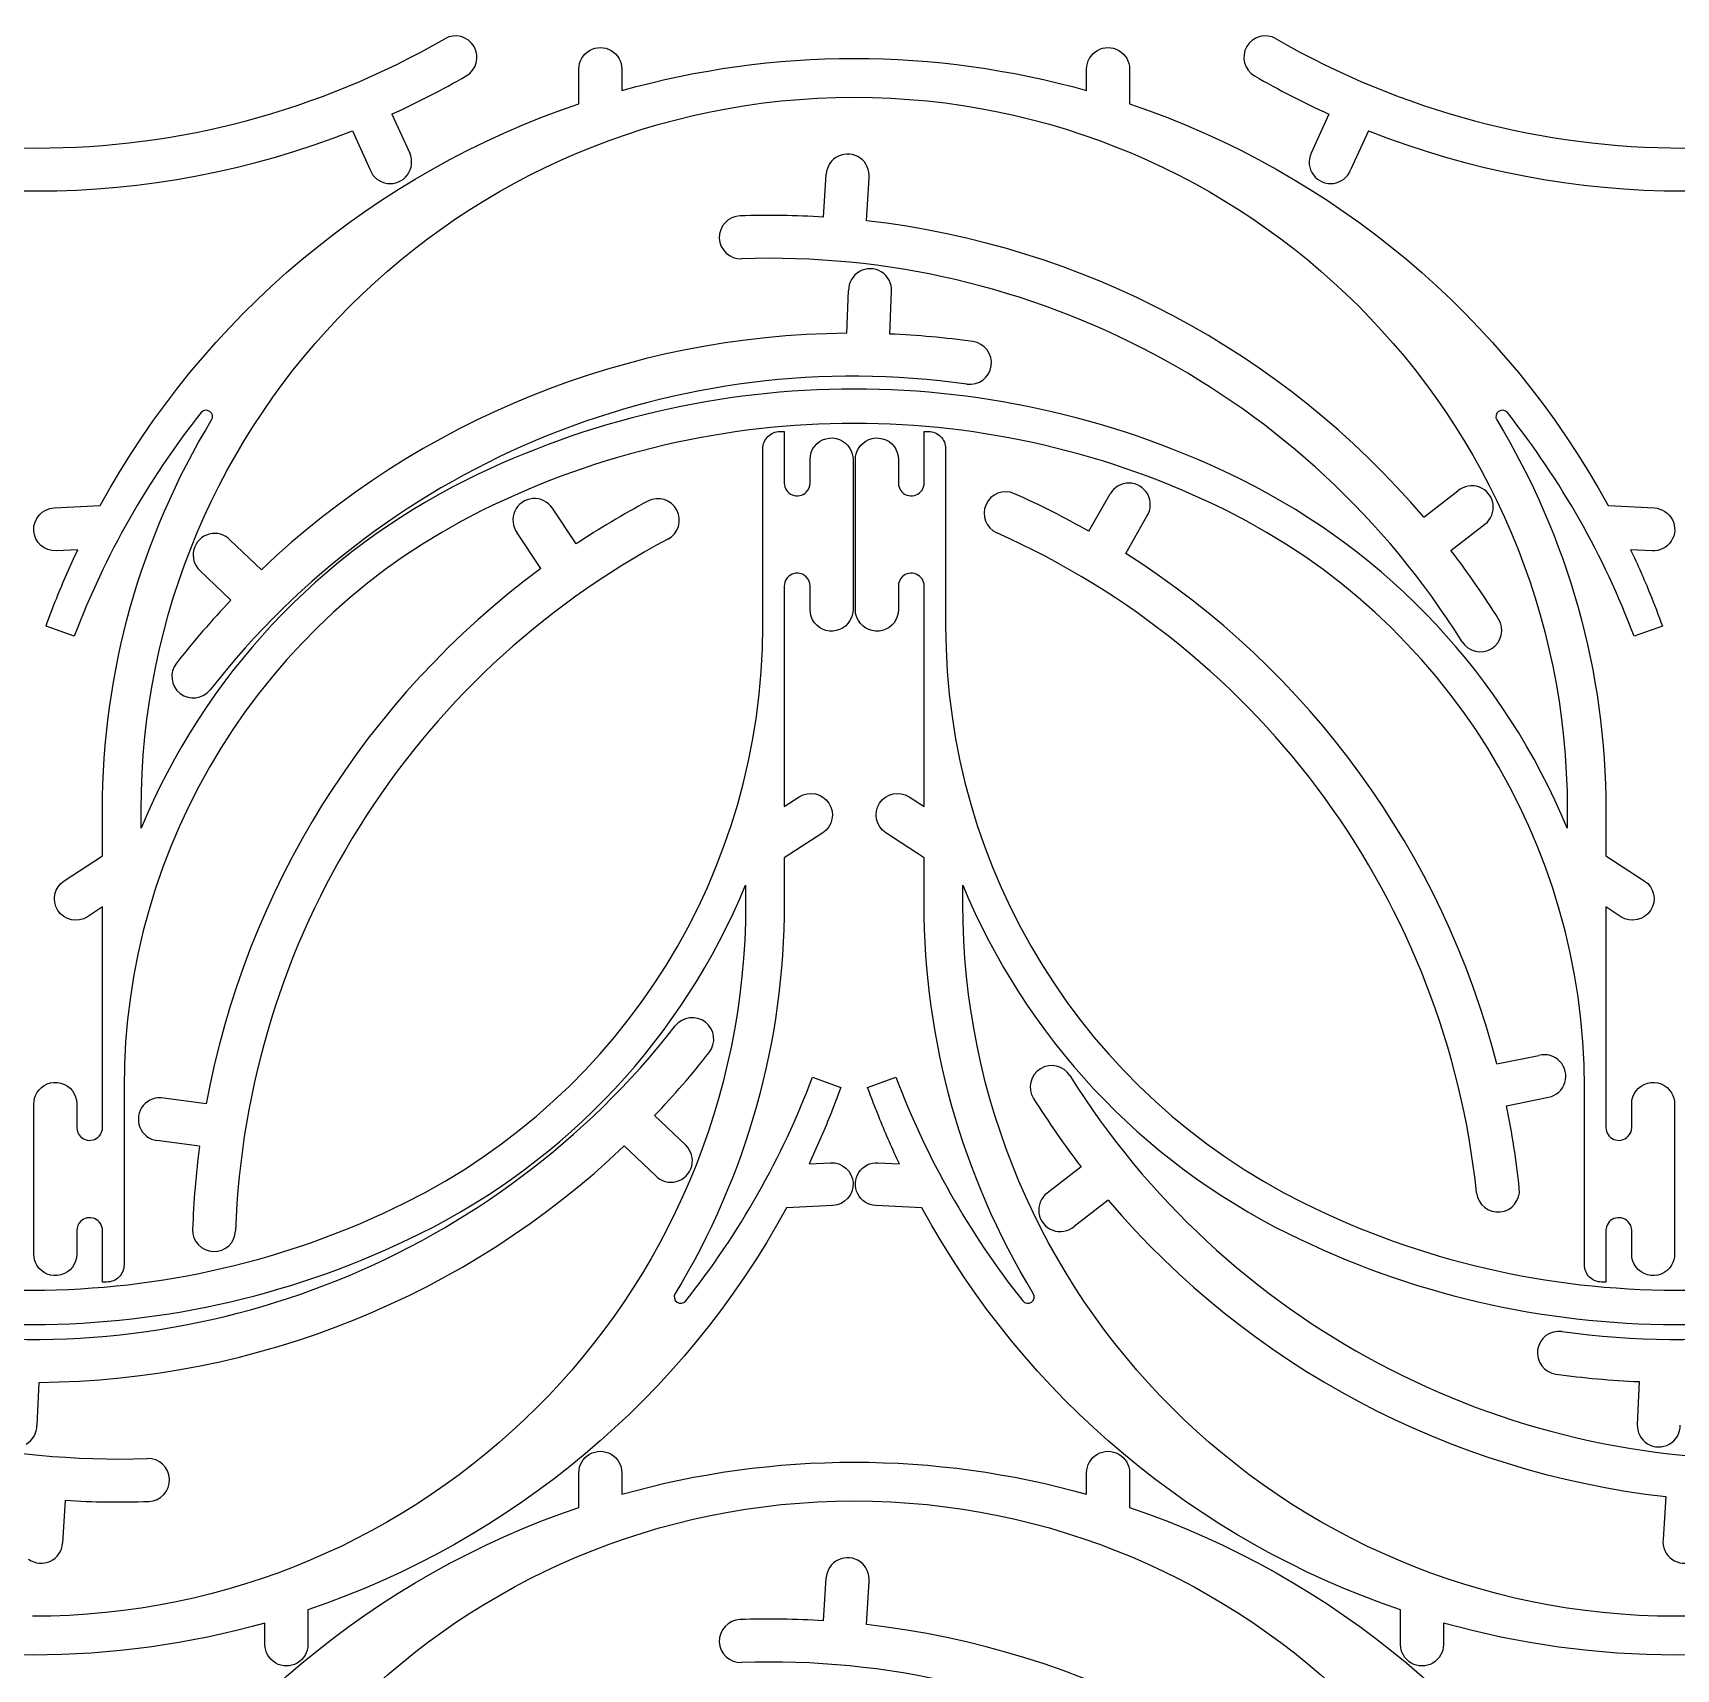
# Model space of a CAD drawing. Extents: x 3 to 3398, y -5 to 2267.
# Drawn here: x 1089 to 1632, y 1727 to 2267 of the extents above; entities that cross this region are included whole.
import ezdxf

# ---------------------------------------------------------------- set-up
doc = ezdxf.new("R2010")
doc.units = 0
doc.layers.add('Capa_1', color=7, linetype='CONTINUOUS')

msp = doc.modelspace()

# ---------------------------------------------------------------- linework, layer by layer
at = {"layer": 'Capa_1', "color": 7}
for points in [[(1269.495544, 2243.511748), (1269.495544, 2254.984296)], [(1437.03456, 2247.897682), (1437.03456, 2254.984296)], [(1451.207789, 2254.984296), (1451.207789, 2243.511748)], [(1207.817215, 2240.100893), (1213.678477, 2227.196403)], [(1516.964542, 2240.101711), (1511.103187, 2227.197262)], [(1194.766093, 2234.562466), (1200.627358, 2221.657976)], [(1530.015628, 2234.563193), (1524.154273, 2221.658744)], [(1350.230532, 2206.12214), (1351.113586, 2220.267827)], [(1364.354127, 2204.885199), (1365.237178, 2219.030888)], [(1357.899846, 2167.751546), (1358.500259, 2181.912047)], [(1372.075369, 2167.505394), (1372.675782, 2181.665895)], [(1335.855705, 2135.330079), (1337.273031, 2135.330079), (1337.273031, 2125.408791)], [(1383.439096, 2118.322176), (1383.439096, 2125.408791), (1383.439096, 2135.330079)], [(1390.52571, 2129.660759), (1390.52571, 2125.408791)], [(1330.186416, 2071.10931), (1330.186416, 2125.408791)], [(1437.799283, 2102.379669), (1444.794028, 2114.706623)], [(1548.316268, 2107.070794), (1559.549779, 2115.713045)], [(1096.323441, 2110.074602), (1111.576234, 2110.880718)], [(1268.577123, 2098.211226), (1260.739534, 2110.020226)], [(1449.951247, 2095.076537), (1456.94599, 2107.403494)], [(1557.239555, 2096.05349), (1568.473066, 2104.695741)], [(1164.72108, 2089.702258), (1154.452468, 2099.471388)], [(1256.9642, 2090.078204), (1249.12661, 2101.887204)], [(1104.148213, 2096.295078), (1097.071476, 2095.921131)], [(1623.631631, 2095.9215), (1616.55491, 2096.295474)], [(1154.695056, 2079.678047), (1144.426447, 2089.447178)], [(1337.273031, 2084.306457), (1337.273031, 2011.501106)], [(1103.000527, 2067.718674), (1093.666551, 2071.081443)], [(1378.49315, 2014.715594), (1378.493348, 2014.715991)], [(1378.493348, 2014.715991), (1383.439096, 2011.501106)], [(1595.627033, 2010.436523), (1595.627033, 2004.356123)], [(1608.382938, 2010.435758), (1608.382938, 1995.238429), (1608.384441, 1995.263941), (1621.053436, 1987.028643)], [(1349.943321, 2002.832759), (1337.274315, 1994.597461), (1337.272815, 1994.622973)], [(1383.439096, 1979.425276), (1383.439096, 1994.622605), (1383.437594, 1994.597093), (1370.768598, 2002.832391)], [(1099.649661, 1987.028274), (1112.318668, 1995.263572), (1112.320167, 1995.23806)], [(1396.195002, 1979.42451), (1396.195002, 1985.50491)], [(1112.319952, 1905.554577), (1112.319952, 1978.359928)], [(1613.328686, 1975.145043), (1608.382938, 1978.359928)], [(1613.328885, 1975.14544), (1613.328686, 1975.145043)], [(1572.416311, 1926.517837), (1586.301438, 1929.360995)], [(1346.592455, 1922.142359), (1355.926431, 1918.779591)], [(1364.785483, 1918.779222), (1374.119461, 1922.141991)], [(1119.406566, 1918.751723), (1119.406566, 1864.452243)], [(1146.555515, 1913.387374), (1132.505883, 1915.255028)], [(1575.60684, 1912.703839), (1589.491967, 1915.546996)], [(1294.488857, 1909.478494), (1304.757466, 1899.709363)], [(1144.336375, 1899.384468), (1130.286745, 1901.252124)], [(1284.462834, 1899.454283), (1294.731445, 1889.685153)], [(1345.44477, 1893.565956), (1352.521507, 1893.939902)], [(1368.190403, 1893.939534), (1375.267124, 1893.565559)], [(1435.239436, 1892.54645), (1424.005925, 1883.904198)], [(1444.162723, 1881.529146), (1432.929212, 1872.886895)], [(1608.382938, 1871.538857), (1608.382938, 1864.452243), (1608.382938, 1854.530955), (1606.965616, 1854.530955)], [(1113.737278, 1854.530955), (1112.319952, 1854.530955), (1112.319952, 1864.452243)], [(1601.296324, 1860.200274), (1601.296324, 1864.452243)], [(1091.284067, 1821.404995), (1090.683654, 1807.244494)], [(1619.337597, 1821.651147), (1618.737184, 1807.490646)], [(1269.495544, 1780.102655), (1269.495544, 1791.575204)], [(1437.03456, 1784.488589), (1437.03456, 1791.575204)], [(1451.207789, 1791.575204), (1451.207789, 1780.102655)], [(1100.019407, 1782.4778), (1099.136353, 1768.332113)], [(1628.124864, 1783.714741), (1627.241812, 1769.569052)], [(1350.230532, 1742.713047), (1351.113586, 1756.858734)], [(1364.354127, 1741.476106), (1365.237178, 1755.621795)], [(1180.097439, 1746.349285), (1180.097439, 1734.876737)], [(1540.614246, 1734.876737), (1540.614246, 1746.349285)]]:
    msp.add_lwpolyline(points, dxfattribs=at)
for points in [[(1488.225455, 2119.355941)], [(1503.59658, 1870.505093)]]:
    msp.add_lwpolyline(points, close=True, dxfattribs=at)
for points in [[(1234.916165, 2262.382609), (1232.959536, 2265.771635), (1228.626273, 2266.933216), (1225.23686, 2264.977257)], [(1499.545079, 2264.978197), (1496.15568, 2266.93418), (1491.822409, 2265.772629), (1489.865756, 2262.383617)], [(955.945533, 2264.978197), (1039.264392, 2216.873646), (1141.917665, 2216.873287), (1225.23686, 2264.977257)], [(1232.323431, 2252.702791), (1235.71207, 2254.660091), (1236.872794, 2258.993583), (1234.916165, 2262.382609)], [(1269.495544, 2254.984296), (1269.495544, 2257.5161), (1270.846245, 2259.855584), (1273.038852, 2261.121486)], [(1273.038852, 2261.121486), (1275.231458, 2262.387388), (1277.932861, 2262.387388), (1280.125467, 2261.121486)], [(1280.125467, 2261.121486), (1282.318074, 2259.855584), (1283.668775, 2257.5161), (1283.668775, 2254.984296)], [(1283.668775, 2247.897682), (1333.81954, 2261.989916), (1386.883796, 2261.989916), (1437.03456, 2247.897682)], [(1437.03456, 2254.984296), (1437.03456, 2257.5161), (1438.385261, 2259.855583), (1440.577867, 2261.121484)], [(1440.577867, 2261.121484), (1442.770474, 2262.387386), (1445.471876, 2262.387386), (1447.664482, 2261.121484)], [(1447.664482, 2261.121484), (1449.857088, 2259.855583), (1451.207789, 2257.5161), (1451.207789, 2254.984296)], [(1489.865756, 2262.383617), (1487.909104, 2258.994604), (1489.069797, 2254.661104), (1492.458422, 2252.703781)], [(1499.545079, 2264.978197), (1582.863938, 2216.873646), (1685.517212, 2216.873287), (1768.836407, 2264.977257)], [(1207.817215, 2240.100893), (1216.185423, 2243.901752), (1224.363823, 2248.107353), (1232.323431, 2252.702791)], [(1283.668775, 2254.984296), (1283.668775, 2254.984296), (1283.668775, 2247.897682), (1283.668775, 2247.897682)], [(1492.458422, 2252.703781), (1500.417996, 2248.108287), (1508.596364, 2243.902629), (1516.964542, 2240.101711)], [(1125.07586, 2010.436523), (1125.100561, 2140.358174), (1230.429794, 2245.667384), (1360.351447, 2245.667384)], [(1360.351447, 2245.667384), (1490.273099, 2245.667384), (1595.602332, 2140.358174), (1595.627033, 2010.436523)], [(1111.576234, 2110.880718), (1145.696517, 2173.350446), (1202.070428, 2220.696967), (1269.495544, 2243.511748)], [(1451.207789, 2243.511748), (1518.632755, 2220.697006), (1575.006565, 2173.35063), (1609.126863, 2110.881087)], [(986.416082, 2234.563193), (1053.347866, 2208.11422), (1127.834124, 2208.11396), (1194.766093, 2234.562466)], [(1530.015628, 2234.563193), (1596.947412, 2208.11422), (1671.433671, 2208.11396), (1738.36564, 2234.562466)], [(1212.920436, 2220.043168), (1214.453515, 2222.112945), (1214.743701, 2224.851279), (1213.678477, 2227.196403)], [(1355.141117, 2226.227894), (1352.815791, 2225.120118), (1351.274009, 2222.838541), (1351.113586, 2220.267827)], [(1362.306976, 2225.60031), (1360.20961, 2227.095424), (1357.466443, 2227.335669), (1355.141117, 2226.227894)], [(1365.237178, 2219.030888), (1365.526055, 2221.590352), (1364.404342, 2224.105197), (1362.306976, 2225.60031)], [(1511.103187, 2227.197262), (1510.037992, 2224.852153), (1510.328183, 2222.113849), (1511.861243, 2220.044089)], [(1200.627358, 2221.657976), (1201.573883, 2219.262481), (1203.744939, 2217.568609), (1206.298715, 2217.233147)], [(1206.298715, 2217.233147), (1208.852491, 2216.897685), (1211.387356, 2217.973391), (1212.920436, 2220.043168)], [(1511.861243, 2220.044089), (1513.394304, 2217.974329), (1515.929134, 2216.898618), (1518.48289, 2217.234047)], [(1518.48289, 2217.234047), (1521.036645, 2217.569475), (1523.207706, 2219.263292), (1524.154273, 2221.658744)], [(1322.676593, 2206.500199), (1318.765706, 2206.362862), (1315.706408, 2203.081532), (1315.842971, 2199.170618)], [(1350.230532, 2206.12214), (1341.057446, 2206.694784), (1331.861937, 2206.820953), (1322.676593, 2206.500199)], [(1548.316268, 2107.070794), (1501.63586, 2161.846257), (1435.868397, 2196.815437), (1364.354127, 2204.885199)], [(1315.842971, 2199.170618), (1315.979534, 2195.259704), (1319.26026, 2192.199757), (1323.171201, 2192.335547)], [(1560.94133, 2065.910927), (1509.958578, 2147.500382), (1419.321118, 2195.693174), (1323.171201, 2192.335547)], [(1362.101131, 2188.139106), (1359.858989, 2186.87144), (1358.48054, 2184.487662), (1358.500259, 2181.912047)], [(1369.293276, 2188.014217), (1367.096497, 2189.358963), (1364.343274, 2189.406771), (1362.101131, 2188.139106)], [(1372.675782, 2181.665895), (1372.784911, 2184.239272), (1371.490055, 2186.669471), (1369.293276, 2188.014217)], [(1397.545367, 2150.965852), (1302.273137, 2164.355489), (1207.09468, 2125.900896), (1147.862796, 2050.087546)], [(1357.899846, 2167.751546), (1285.933819, 2167.201268), (1216.871363, 2139.298225), (1164.72108, 2089.702258)], [(1399.517875, 2165.001208), (1390.416379, 2166.280336), (1381.258059, 2167.116051), (1372.075369, 2167.505394)], [(1405.547911, 2156.997472), (1406.092528, 2160.872686), (1403.392981, 2164.455825), (1399.517875, 2165.001208)], [(1488.225455, 2119.355941), (1407.661421, 2159.326892), (1313.041469, 2159.326892), (1232.477435, 2119.355941)], [(1397.545367, 2150.965852), (1401.420689, 2150.422002), (1405.003294, 2153.122257), (1405.547911, 2156.997472)], [(1483.186079, 2109.198781), (1405.796983, 2147.594522), (1314.905898, 2147.594522), (1237.516803, 2109.198781)], [(1147.716848, 2141.977492), (1146.795303, 2142.618797), (1145.533946, 2142.43298), (1144.836484, 2141.553172)], [(1148.319762, 2139.129153), (1148.902418, 2140.088855), (1148.638392, 2141.336188), (1147.716848, 2141.977492)], [(1572.986272, 2141.977885), (1572.064722, 2141.336588), (1571.800686, 2140.089257), (1572.383335, 2139.12955)], [(1575.866633, 2141.553541), (1575.169178, 2142.433355), (1573.907822, 2142.619182), (1572.986272, 2141.977885)], [(1144.836484, 2141.553172), (1127.155386, 2119.254225), (1113.042111, 2094.346308), (1103.000527, 2067.718674)], [(1112.320167, 2010.435389), (1112.320175, 2055.818952), (1124.772013, 2100.332616), (1148.319762, 2139.129153)], [(1572.383335, 2139.12955), (1595.931092, 2100.333006), (1608.382933, 2055.819331), (1608.382938, 2010.435758)], [(1617.702573, 2067.719043), (1607.660994, 2094.346676), (1593.547725, 2119.254592), (1575.866633, 2141.553541)], [(1330.186416, 2129.660759), (1330.186409, 2131.164353), (1330.783704, 2132.606366), (1331.846902, 2133.669571)], [(1331.846902, 2133.669571), (1332.910101, 2134.732775), (1334.352111, 2135.330078), (1335.855705, 2135.330079)], [(1345.776968, 2126.117452), (1345.776988, 2129.308049), (1347.90918, 2132.105221), (1350.985719, 2132.950688)], [(1350.985719, 2132.950688), (1354.062259, 2133.796156), (1357.324449, 2132.481421), (1358.954954, 2129.73891)], [(1361.757175, 2129.73891), (1363.38768, 2132.481419), (1366.64987, 2133.796152), (1369.726407, 2132.950685)], [(1369.726407, 2132.950685), (1372.802945, 2132.105218), (1374.935137, 2129.308048), (1374.935159, 2126.117452)], [(1383.439096, 2135.330079), (1383.439096, 2135.330079), (1384.856419, 2135.330079), (1384.856419, 2135.330079)], [(1384.856419, 2135.330079), (1386.360013, 2135.330079), (1387.802024, 2134.732776), (1388.865223, 2133.669572)], [(1388.865223, 2133.669572), (1389.928423, 2132.606367), (1390.525718, 2131.164354), (1390.52571, 2129.660759)], [(1330.186416, 2125.408791), (1330.186416, 2125.408791), (1330.186416, 2129.660759), (1330.186416, 2129.660759)], [(1345.776968, 2118.322176), (1345.776968, 2118.322176), (1345.776968, 2126.117452), (1345.776968, 2126.117452)], [(1358.954954, 2129.73891), (1359.606365, 2128.643236), (1359.950188, 2127.392144), (1359.950196, 2126.117452)], [(1359.950196, 2126.117452), (1359.950196, 2126.117452), (1359.950196, 2076.511181), (1359.950196, 2076.511181)], [(1360.761931, 2126.117452), (1360.761939, 2127.392144), (1361.105763, 2128.643236), (1361.757175, 2129.73891)], [(1360.761931, 2076.511181), (1360.761931, 2076.511181), (1360.761931, 2126.117452), (1360.761931, 2126.117452)], [(1374.935159, 2126.117452), (1374.935159, 2126.117452), (1374.935159, 2118.322176), (1374.935159, 2118.322176)], [(1337.273031, 2125.408791), (1337.273031, 2125.408791), (1337.273031, 2118.322176), (1337.273031, 2118.322176)], [(1390.52571, 2125.408791), (1390.52571, 2125.408791), (1390.52571, 2071.10931), (1390.52571, 2071.10931)], [(1232.477435, 2119.355941), (1183.944426, 2095.27682), (1145.786485, 2054.419353), (1125.07586, 2004.356123)], [(1337.273031, 2118.322176), (1337.273032, 2116.602417), (1338.30899, 2115.051997), (1339.897841, 2114.393873)], [(1339.897841, 2114.393873), (1341.486691, 2113.73575), (1343.315537, 2114.099529), (1344.531592, 2115.315581)], [(1344.531592, 2115.315581), (1345.328991, 2116.112979), (1345.776967, 2117.194484), (1345.776968, 2118.322176)], [(1374.935159, 2118.322176), (1374.935159, 2117.194484), (1375.383133, 2116.11298), (1376.180532, 2115.315581)], [(1376.180532, 2115.315581), (1377.396587, 2114.099527), (1379.225434, 2113.735746), (1380.814286, 2114.39387)], [(1380.814286, 2114.39387), (1382.403137, 2115.051994), (1383.439096, 2116.602416), (1383.439096, 2118.322176)], [(1413.199697, 2114.798318), (1409.624411, 2116.389301), (1405.436292, 2114.781168), (1403.844602, 2111.206197)], [(1437.799283, 2102.379669), (1429.805599, 2106.915574), (1421.596039, 2111.06002), (1413.199697, 2114.798318)], [(1451.02667, 2118.297942), (1448.451064, 2118.321636), (1446.065142, 2116.946841), (1444.794028, 2114.706623)], [(1457.192187, 2114.592568), (1455.962502, 2116.855792), (1453.602276, 2118.274248), (1451.02667, 2118.297942)], [(1595.627033, 2004.356123), (1574.916407, 2054.419354), (1536.758465, 2095.276821), (1488.225455, 2119.355941)], [(1566.634579, 2116.957293), (1564.222269, 2117.860034), (1561.510139, 2117.383724), (1559.549779, 2115.713045)], [(1571.16193, 2111.367514), (1570.780002, 2113.91473), (1569.046888, 2116.054552), (1566.634579, 2116.957293)], [(1089.625909, 2102.624123), (1089.419452, 2106.530471), (1092.417245, 2109.865281), (1096.323441, 2110.074602)], [(1254.271579, 2113.167939), (1251.703925, 2112.964627), (1249.44842, 2111.385001), (1248.379604, 2109.04154)], [(1260.739534, 2110.020226), (1259.315228, 2112.166276), (1256.839232, 2113.371252), (1254.271579, 2113.167939)], [(1292.2505, 2112.315597), (1284.135384, 2108.000708), (1276.234925, 2103.293691), (1268.577123, 2098.211226)], [(1301.83338, 2109.384805), (1299.996191, 2112.840037), (1295.706096, 2114.152104), (1292.2505, 2112.315597)], [(1298.904483, 2099.801345), (1302.359352, 2101.639218), (1303.67057, 2105.929573), (1301.83338, 2109.384805)], [(1403.844602, 2111.206197), (1402.252912, 2107.631226), (1403.860217, 2103.442788), (1407.434873, 2101.850392)], [(1456.94599, 2107.403494), (1458.327626, 2109.57729), (1458.421873, 2112.329344), (1457.192187, 2114.592568)], [(1568.473066, 2104.695741), (1570.514534, 2106.266279), (1571.543857, 2108.820298), (1571.16193, 2111.367514)], [(1609.126863, 2110.881087), (1609.126863, 2110.881087), (1624.379666, 2110.074999), (1624.379666, 2110.074999)], [(1624.379666, 2110.074999), (1626.907945, 2109.941375), (1629.172884, 2108.469081), (1630.321302, 2106.212715)], [(1237.516803, 2109.198781), (1165.168494, 2073.303969), (1119.406557, 1999.515053), (1119.406566, 1918.751723)], [(1248.379604, 2109.04154), (1247.310788, 2106.698078), (1247.596749, 2103.959329), (1249.12661, 2101.887204)], [(1601.296324, 1918.751723), (1601.296332, 1999.515055), (1555.534391, 2073.303971), (1483.186079, 2109.198781)], [(1630.321302, 2106.212715), (1631.46972, 2103.95635), (1631.327146, 2101.258708), (1629.947285, 2099.135966)], [(1097.071476, 2095.921131), (1093.164977, 2095.717538), (1089.832366, 2098.717775), (1089.625909, 2102.624123)], [(1147.536501, 2101.449466), (1145.043016, 2100.803831), (1143.095704, 2098.85687), (1142.449618, 2096.363503)], [(1154.452468, 2099.471388), (1152.677491, 2101.337872), (1150.029985, 2102.095102), (1147.536501, 2101.449466)], [(1298.904483, 2099.801345), (1213.957399, 2054.634177), (1159.559452, 1967.579264), (1156.201821, 1871.429348)], [(1565.720344, 1883.989131), (1555.663813, 1979.670615), (1495.325733, 2062.718858), (1407.434873, 2101.850392)], [(1629.947285, 2099.135966), (1628.567424, 2097.013224), (1626.15991, 2095.787876), (1623.631631, 2095.9215)], [(1097.192713, 2080.356602), (1099.347663, 2085.739312), (1101.667254, 2091.054637), (1104.148213, 2096.295078)], [(1142.449618, 2096.363503), (1141.803533, 2093.870135), (1142.560284, 2091.222493), (1144.426447, 2089.447178)], [(1572.416311, 1926.517837), (1554.472221, 1996.213042), (1510.690297, 2056.473691), (1449.951247, 2095.076537)], [(1572.96094, 2073.421651), (1568.09048, 2081.216008), (1562.84382, 2088.768877), (1557.239555, 2096.05349)], [(1616.55491, 2096.295474), (1618.833519, 2091.482412), (1620.976048, 2086.606095), (1622.979946, 2081.672331)], [(1256.9642, 2090.078204), (1199.065906, 2047.33245), (1159.594203, 1984.164521), (1146.555515, 1913.387374)], [(1339.89788, 2088.234691), (1338.309037, 2087.576589), (1337.273066, 2086.026201), (1337.273031, 2084.306457)], [(1344.531592, 2087.312967), (1343.315548, 2088.529008), (1341.486723, 2088.892793), (1339.89788, 2088.234691)], [(1380.814246, 2088.234694), (1379.225402, 2088.892796), (1377.396576, 2088.52901), (1376.180532, 2087.312967)], [(1383.439096, 2084.306457), (1383.439062, 2086.026202), (1382.40309, 2087.576592), (1380.814246, 2088.234694)], [(1345.776968, 2084.306457), (1345.776944, 2085.43412), (1345.328971, 2086.51559), (1344.531592, 2087.312967)], [(1345.776968, 2076.511181), (1345.776968, 2076.511181), (1345.776968, 2084.306457), (1345.776968, 2084.306457)], [(1376.180532, 2087.312967), (1375.383154, 2086.515589), (1374.935182, 2085.434119), (1374.935159, 2084.306457)], [(1374.935159, 2084.306457), (1374.935159, 2084.306457), (1374.935159, 2076.511181), (1374.935159, 2076.511181)], [(1383.439096, 2011.501106), (1383.439096, 2011.501106), (1383.439096, 2084.306457), (1383.439096, 2084.306457)], [(1093.666551, 2071.081443), (1094.787731, 2074.1935), (1095.963298, 2077.285693), (1097.192713, 2080.356602)], [(1154.695056, 2079.678047), (1148.360039, 2073.019144), (1142.352629, 2066.056075), (1136.694115, 2058.813517)], [(1622.979946, 2081.672331), (1624.402637, 2078.169563), (1625.755109, 2074.638684), (1627.036551, 2071.081811)], [(1350.985692, 2069.677896), (1347.909146, 2070.523378), (1345.776962, 2073.320574), (1345.776968, 2076.511181)], [(1358.954954, 2072.889666), (1357.324444, 2070.147147), (1354.062238, 2068.832413), (1350.985692, 2069.677896)], [(1359.950196, 2076.511181), (1359.950198, 2075.23647), (1359.606375, 2073.985357), (1358.954954, 2072.889666)], [(1361.757175, 2072.889666), (1361.105753, 2073.985357), (1360.761929, 2075.23647), (1360.761931, 2076.511181)], [(1369.726435, 2069.677899), (1366.64989, 2068.832417), (1363.387686, 2070.147149), (1361.757175, 2072.889666)], [(1374.935159, 2076.511181), (1374.935163, 2073.320575), (1372.802979, 2070.523381), (1369.726435, 2069.677899)], [(1570.705754, 2063.657673), (1574.024414, 2065.731412), (1575.034023, 2070.102582), (1572.96094, 2073.421651)], [(1212.076179, 1880.662252), (1284.424488, 1916.557065), (1330.186426, 1990.345981), (1330.186416, 2071.10931)], [(1390.52571, 2071.10931), (1390.525703, 1990.345979), (1436.287644, 1916.557062), (1508.635956, 1880.662252)], [(1560.94133, 2065.910927), (1563.015725, 2062.592678), (1567.387095, 2061.583933), (1570.705754, 2063.657673)], [(1627.036551, 2071.081811), (1627.036551, 2071.081811), (1617.702573, 2067.719043), (1617.702573, 2067.719043)], [(1136.694115, 2058.813517), (1134.285452, 2055.729326), (1134.832618, 2051.276569), (1137.916333, 2048.867295)], [(1137.916333, 2048.867295), (1141.000048, 2046.458022), (1145.452913, 2047.004307), (1147.862796, 2050.087546)], [(1337.273031, 2011.501106), (1337.273031, 2011.501106), (1342.218764, 2014.715991), (1342.218764, 2014.715991)], [(1342.218764, 2014.715991), (1345.499951, 2016.842046), (1349.88308, 2015.909054), (1352.013947, 2012.630991)], [(1352.013947, 2012.630991), (1354.144814, 2009.352927), (1353.218255, 2004.968434), (1349.943321, 2002.832759)], [(1370.768598, 2002.832391), (1367.497988, 2004.969776), (1366.574332, 2009.351053), (1368.703739, 2012.626864)], [(1368.703739, 2012.626864), (1370.833145, 2015.902675), (1375.212158, 2016.837008), (1378.49315, 2014.715594)], [(1112.320167, 1995.23806), (1112.320167, 1995.23806), (1112.320167, 2010.435389), (1112.320167, 2010.435389)], [(1125.07586, 2004.356123), (1125.07586, 2004.356123), (1125.07586, 2010.436523), (1125.07586, 2010.436523)], [(1337.272815, 1994.622973), (1337.272815, 1994.622973), (1337.272815, 1979.425644), (1337.272815, 1979.425644)], [(1097.579035, 1977.230043), (1095.448168, 1980.508106), (1096.374728, 1984.8926), (1099.649661, 1987.028274)], [(1217.115547, 1870.505093), (1265.648556, 1894.584213), (1303.806498, 1935.44168), (1324.517122, 1985.50491)], [(1324.517122, 1985.50491), (1324.517122, 1985.50491), (1324.517122, 1979.42451), (1324.517122, 1979.42451)], [(1396.195002, 1985.50491), (1416.905627, 1935.44168), (1455.06357, 1894.584213), (1503.59658, 1870.505093)], [(1621.053436, 1987.028643), (1624.324046, 1984.891257), (1625.247702, 1980.50998), (1623.118296, 1977.234169)], [(1324.517122, 1979.42451), (1324.492422, 1849.50286), (1219.163189, 1744.19365), (1089.241536, 1744.19365)], [(1337.272815, 1979.425644), (1337.272807, 1934.042081), (1324.82097, 1889.528417), (1301.27322, 1850.73188)], [(1419.438699, 1850.731484), (1395.890942, 1889.528028), (1383.439101, 1934.041702), (1383.439096, 1979.425276)], [(1631.470588, 1744.19365), (1501.548935, 1744.19365), (1396.219702, 1849.50286), (1396.195002, 1979.42451)], [(1866.746174, 1979.42451), (1866.721474, 1849.50286), (1761.392241, 1744.19365), (1631.470588, 1744.19365)], [(1107.374218, 1975.145043), (1104.093032, 1973.018988), (1099.709902, 1973.951979), (1097.579035, 1977.230043)], [(1112.319952, 1978.359928), (1112.319952, 1978.359928), (1107.374218, 1975.145043), (1107.374218, 1975.145043)], [(1608.382938, 1978.359928), (1608.382938, 1978.359928), (1608.382938, 1905.554577), (1608.382938, 1905.554577)], [(1623.118296, 1977.234169), (1620.988889, 1973.958359), (1616.609877, 1973.024025), (1613.328885, 1975.14544)], [(1311.26758, 1940.289246), (1308.183866, 1942.698519), (1303.731001, 1942.152234), (1301.321117, 1939.068995)], [(1051.638547, 1838.190689), (1146.910776, 1824.801052), (1242.089234, 1863.255645), (1301.321117, 1939.068995)], [(1312.489798, 1930.343024), (1314.898462, 1933.427215), (1314.351295, 1937.879972), (1311.26758, 1940.289246)], [(1593.867599, 1838.190689), (1689.139828, 1824.801052), (1784.318286, 1863.255645), (1843.550169, 1939.068995)], [(1294.488857, 1909.478494), (1300.823874, 1916.137397), (1306.831284, 1923.100466), (1312.489798, 1930.343024)], [(1421.773236, 1924.942267), (1418.454577, 1922.868528), (1417.444968, 1918.497358), (1419.518051, 1915.178289)], [(1431.537661, 1922.689013), (1429.463265, 1926.007262), (1425.091896, 1927.016006), (1421.773236, 1924.942267)], [(1593.214656, 1927.373545), (1591.442222, 1929.242411), (1588.795775, 1930.003226), (1586.301438, 1929.360995)], [(1594.833414, 1920.364825), (1595.606766, 1922.821674), (1594.98709, 1925.50468), (1593.214656, 1927.373545)], [(889.308609, 1922.689013), (940.291361, 1841.099558), (1030.928821, 1792.906765), (1127.078738, 1796.264393)], [(1090.638029, 1916.971367), (1092.268539, 1919.713887), (1095.530744, 1921.02862), (1098.60729, 1920.183138)], [(1098.60729, 1920.183138), (1101.683836, 1919.337655), (1103.81602, 1916.54046), (1103.816015, 1913.349852)], [(1304.756498, 1848.307861), (1322.437597, 1870.606809), (1336.550871, 1895.514725), (1346.592455, 1922.142359)], [(1374.119461, 1922.141991), (1384.161041, 1895.514358), (1398.274309, 1870.606442), (1415.955402, 1848.307493)], [(1431.537661, 1922.689013), (1482.520413, 1841.099558), (1573.157873, 1792.906765), (1669.30779, 1796.264393)], [(1589.491967, 1915.546996), (1592.015305, 1916.063665), (1594.060062, 1917.907976), (1594.833414, 1920.364825)], [(1616.886875, 1913.349852), (1616.886872, 1916.540458), (1619.019055, 1919.337652), (1622.0956, 1920.183134)], [(1622.0956, 1920.183134), (1625.172144, 1921.028617), (1628.434349, 1919.713885), (1630.06486, 1916.971367)], [(1089.642786, 1913.349852), (1089.642784, 1914.624564), (1089.986607, 1915.875676), (1090.638029, 1916.971367)], [(1132.505883, 1915.255028), (1129.972804, 1915.721739), (1127.385839, 1914.778186), (1125.748063, 1912.790223)], [(1355.926431, 1918.779591), (1354.805252, 1915.667534), (1353.629684, 1912.57534), (1352.400269, 1909.504432)], [(1368.842088, 1908.188702), (1367.419397, 1911.69147), (1366.066925, 1915.22235), (1364.785483, 1918.779222)], [(1419.518051, 1915.178289), (1424.388511, 1907.383932), (1429.63517, 1899.831063), (1435.239436, 1892.54645)], [(1601.296324, 1864.452243), (1601.296324, 1864.452243), (1601.296324, 1918.751723), (1601.296324, 1918.751723)], [(1630.06486, 1916.971367), (1630.716282, 1915.875676), (1631.060105, 1914.624564), (1631.060104, 1913.349852)], [(1089.642786, 1863.743581), (1089.642786, 1863.743581), (1089.642786, 1913.349852), (1089.642786, 1913.349852)], [(1103.816015, 1913.349852), (1103.816015, 1913.349852), (1103.816015, 1905.554577), (1103.816015, 1905.554577)], [(1125.748063, 1912.790223), (1124.110287, 1910.80226), (1123.679273, 1908.082533), (1124.622143, 1905.685597)], [(1352.400269, 1909.504432), (1350.24532, 1904.121722), (1347.925729, 1898.806396), (1345.44477, 1893.565956)], [(1579.815982, 1885.470675), (1578.855263, 1894.611266), (1577.450556, 1903.699724), (1575.60684, 1912.703839)], [(1616.886875, 1905.554577), (1616.886875, 1905.554577), (1616.886875, 1913.349852), (1616.886875, 1913.349852)], [(1631.060104, 1913.349852), (1631.060104, 1913.349852), (1631.060104, 1863.743581), (1631.060104, 1863.743581)], [(1103.816015, 1905.554577), (1103.816038, 1904.426914), (1104.264012, 1903.345444), (1105.061391, 1902.548066)], [(1109.695103, 1901.626342), (1111.283945, 1902.284444), (1112.319916, 1903.834833), (1112.319952, 1905.554577)], [(1124.622143, 1905.685597), (1125.565013, 1903.288661), (1127.733483, 1901.59148), (1130.286745, 1901.252124)], [(1375.267124, 1893.565559), (1372.988515, 1898.378622), (1370.845986, 1903.254938), (1368.842088, 1908.188702)], [(1608.382938, 1905.554577), (1608.382973, 1903.834832), (1609.418944, 1902.284441), (1611.007788, 1901.626339)], [(1615.641502, 1902.548066), (1616.43888, 1903.345444), (1616.886853, 1904.426914), (1616.886875, 1905.554577)], [(1091.284067, 1821.404995), (1163.250095, 1821.955273), (1232.312551, 1849.858316), (1284.462834, 1899.454283)], [(1105.061391, 1902.548066), (1106.277435, 1901.332025), (1108.10626, 1900.968241), (1109.695103, 1901.626342)], [(1144.336375, 1899.384468), (1143.125244, 1890.273672), (1142.357936, 1881.109364), (1142.037171, 1871.924021)], [(1306.734295, 1892.793038), (1307.380381, 1895.286406), (1306.62363, 1897.934048), (1304.757466, 1899.709363)], [(1611.007788, 1901.626339), (1612.596632, 1900.968237), (1614.425459, 1901.332023), (1615.641502, 1902.548066)], [(1301.647413, 1887.707075), (1304.140897, 1888.35271), (1306.08821, 1890.299671), (1306.734295, 1892.793038)], [(1352.521507, 1893.939902), (1356.428005, 1894.143496), (1359.760617, 1891.143259), (1359.967074, 1887.23691)], [(1361.87475, 1890.725068), (1363.254611, 1892.84781), (1365.662124, 1894.073157), (1368.190403, 1893.939534)], [(1294.731445, 1889.685153), (1296.506423, 1887.818669), (1299.153929, 1887.061439), (1301.647413, 1887.707075)], [(1359.967074, 1887.23691), (1360.173531, 1883.330562), (1357.175738, 1879.995752), (1353.269542, 1879.786432)], [(1361.500732, 1883.648318), (1360.352314, 1885.904684), (1360.494889, 1888.602325), (1361.87475, 1890.725068)], [(1367.442369, 1879.786035), (1364.914089, 1879.919658), (1362.64915, 1881.391952), (1361.500732, 1883.648318)], [(1424.005925, 1883.904198), (1421.964456, 1882.333661), (1420.935133, 1879.779642), (1421.317061, 1877.232426)], [(1565.720344, 1883.989131), (1566.130173, 1880.097353), (1569.61693, 1877.274418), (1573.508789, 1877.683478)], [(1573.508789, 1877.683478), (1577.400647, 1878.092538), (1580.224273, 1881.578736), (1579.815982, 1885.470675)], [(966.406904, 1880.662252), (1043.795999, 1842.266512), (1134.687084, 1842.266512), (1212.076179, 1880.662252)], [(1109.695142, 1875.46716), (1108.106292, 1876.125284), (1106.277446, 1875.761505), (1105.061391, 1874.545452)], [(1338.016748, 1878.980315), (1303.896466, 1816.510588), (1247.522555, 1769.164067), (1180.097439, 1746.349285)], [(1353.269542, 1879.786432), (1353.269542, 1879.786432), (1338.016748, 1878.980315), (1338.016748, 1878.980315)], [(1382.695172, 1878.979946), (1382.695172, 1878.979946), (1367.442369, 1879.786035), (1367.442369, 1879.786035)], [(1540.614246, 1746.349285), (1473.18928, 1769.164028), (1416.815469, 1816.510403), (1382.695172, 1878.979946)], [(1421.317061, 1877.232426), (1421.698988, 1874.685209), (1423.432102, 1872.545388), (1425.844412, 1871.642647)], [(1444.162723, 1881.529146), (1490.843131, 1826.753683), (1556.610593, 1791.784503), (1628.124864, 1783.714741)], [(1508.635956, 1880.662252), (1586.025051, 1842.266512), (1676.916136, 1842.266512), (1754.305231, 1880.662252)], [(1615.641502, 1874.545452), (1614.425448, 1875.761507), (1612.596601, 1876.125287), (1611.007749, 1875.467163)], [(1105.061391, 1874.545452), (1104.263991, 1873.748054), (1103.816016, 1872.66655), (1103.816015, 1871.538857)], [(1103.816015, 1871.538857), (1103.816015, 1871.538857), (1103.816015, 1863.743581), (1103.816015, 1863.743581)], [(1112.319952, 1871.538857), (1112.319951, 1873.258616), (1111.283992, 1874.809037), (1109.695142, 1875.46716)], [(1112.319952, 1864.452243), (1112.319952, 1864.452243), (1112.319952, 1871.538857), (1112.319952, 1871.538857)], [(1142.037171, 1871.924021), (1141.901364, 1868.013081), (1144.961295, 1864.732341), (1148.872209, 1864.59576)], [(1148.872209, 1864.59576), (1152.783122, 1864.459179), (1156.064466, 1867.518462), (1156.201821, 1871.429348)], [(1425.844412, 1871.642647), (1428.256722, 1870.739905), (1430.968852, 1871.216216), (1432.929212, 1872.886895)], [(1611.007749, 1875.467163), (1609.418897, 1874.809039), (1608.382938, 1873.258618), (1608.382938, 1871.538857)], [(1616.886875, 1871.538857), (1616.886875, 1872.666549), (1616.438901, 1873.748054), (1615.641502, 1874.545452)], [(1616.886875, 1863.743581), (1616.886875, 1863.743581), (1616.886875, 1871.538857), (1616.886875, 1871.538857)], [(961.367528, 1870.505093), (1041.931561, 1830.534141), (1136.551513, 1830.534141), (1217.115547, 1870.505093)], [(1503.59658, 1870.505093), (1584.160613, 1830.534141), (1678.780565, 1830.534141), (1759.344599, 1870.505093)], [(1090.638029, 1860.122123), (1089.986617, 1861.217798), (1089.642794, 1862.468889), (1089.642786, 1863.743581)], [(1098.607263, 1856.910345), (1095.530724, 1856.064878), (1092.268533, 1857.379613), (1090.638029, 1860.122123)], [(1103.816015, 1863.743581), (1103.815995, 1860.552985), (1101.683802, 1857.755813), (1098.607263, 1856.910345)], [(1119.406566, 1860.200274), (1119.406574, 1858.69668), (1118.809279, 1857.254667), (1117.74608, 1856.191463)], [(1119.406566, 1864.452243), (1119.406566, 1864.452243), (1119.406566, 1860.200274), (1119.406566, 1860.200274)], [(1602.956811, 1856.191462), (1601.893612, 1857.254666), (1601.296317, 1858.69668), (1601.296324, 1860.200274)], [(1622.095627, 1856.910349), (1619.019089, 1857.755816), (1616.886897, 1860.552986), (1616.886875, 1863.743581)], [(1630.06486, 1860.122123), (1628.434354, 1857.379615), (1625.172165, 1856.064881), (1622.095627, 1856.910349)], [(1631.060104, 1863.743581), (1631.060095, 1862.468889), (1630.716272, 1861.217798), (1630.06486, 1860.122123)], [(1117.74608, 1856.191463), (1116.682882, 1855.128258), (1115.240872, 1854.530955), (1113.737278, 1854.530955)], [(1606.965616, 1854.530955), (1605.462021, 1854.530955), (1604.02001, 1855.128257), (1602.956811, 1856.191462)], [(1301.27322, 1850.73188), (1300.690564, 1849.772179), (1300.95459, 1848.524845), (1301.876135, 1847.883541)], [(1418.835762, 1847.883148), (1419.757312, 1848.524446), (1420.021348, 1849.771777), (1419.438699, 1850.731484)], [(1301.876135, 1847.883541), (1302.797679, 1847.242237), (1304.059036, 1847.428053), (1304.756498, 1848.307861)], [(1415.955402, 1848.307493), (1416.652856, 1847.427679), (1417.914212, 1847.241851), (1418.835762, 1847.883148)], [(1593.867599, 1838.190689), (1589.992276, 1838.734539), (1586.409671, 1836.034284), (1585.865055, 1832.159069)], [(1585.865055, 1832.159069), (1585.320438, 1828.283855), (1588.019984, 1824.700716), (1591.895091, 1824.155333)], [(1591.895091, 1824.155333), (1600.996586, 1822.876205), (1610.154907, 1822.04049), (1619.337597, 1821.651147)], [(1087.082782, 1801.017435), (1089.324925, 1802.285101), (1090.703373, 1804.668879), (1090.683654, 1807.244494)], [(1618.737184, 1807.490646), (1618.628054, 1804.917269), (1619.92291, 1802.48707), (1622.11969, 1801.142324)], [(1629.311834, 1801.017435), (1631.553977, 1802.285101), (1632.932425, 1804.668879), (1632.912706, 1807.244494)], [(1622.11969, 1801.142324), (1624.316469, 1799.797578), (1627.069691, 1799.74977), (1629.311834, 1801.017435)], [(1134.406967, 1789.429322), (1134.270404, 1793.340235), (1130.989678, 1796.400182), (1127.078738, 1796.264393)], [(1269.495544, 1791.575204), (1269.495544, 1794.107007), (1270.846245, 1796.446491), (1273.038852, 1797.712393)], [(1273.038852, 1797.712393), (1275.231458, 1798.978295), (1277.932861, 1798.978295), (1280.125467, 1797.712393)], [(1280.125467, 1797.712393), (1282.318074, 1796.446491), (1283.668775, 1794.107007), (1283.668775, 1791.575204)], [(1283.668775, 1784.488589), (1333.81954, 1798.580823), (1386.883796, 1798.580823), (1437.03456, 1784.488589)], [(1437.03456, 1791.575204), (1437.03456, 1794.107007), (1438.385261, 1796.44649), (1440.577867, 1797.712391)], [(1440.577867, 1797.712391), (1442.770474, 1798.978293), (1445.471876, 1798.978293), (1447.664482, 1797.712391)], [(1447.664482, 1797.712391), (1449.857088, 1796.44649), (1451.207789, 1794.107007), (1451.207789, 1791.575204)], [(1127.573346, 1782.099741), (1131.484232, 1782.237077), (1134.54353, 1785.518408), (1134.406967, 1789.429322)], [(1283.668775, 1791.575204), (1283.668775, 1791.575204), (1283.668775, 1784.488589), (1283.668775, 1784.488589)], [(1100.019407, 1782.4778), (1109.192493, 1781.905156), (1118.388002, 1781.778987), (1127.573346, 1782.099741)], [(1111.576234, 1647.471626), (1145.696517, 1709.941353), (1202.070428, 1757.287874), (1269.495544, 1780.102655)], [(1125.07586, 1547.02743), (1125.100561, 1676.949081), (1230.429794, 1782.258291), (1360.351447, 1782.258291)], [(1360.351447, 1782.258291), (1490.273099, 1782.258291), (1595.602332, 1676.949081), (1595.627033, 1547.02743)], [(1451.207789, 1780.102655), (1518.632755, 1757.287913), (1575.006565, 1709.941537), (1609.126863, 1647.471994)], [(1095.108822, 1762.372046), (1097.434148, 1763.479822), (1098.97593, 1765.761398), (1099.136353, 1768.332113)], [(1627.241812, 1769.569052), (1626.952936, 1767.009588), (1628.074648, 1764.494743), (1630.172015, 1762.99963)], [(1087.942963, 1762.99963), (1090.040329, 1761.504516), (1092.783496, 1761.264271), (1095.108822, 1762.372046)], [(1355.141117, 1762.818801), (1352.815791, 1761.711025), (1351.274009, 1759.429448), (1351.113586, 1756.858734)], [(1362.306976, 1762.191217), (1360.20961, 1763.686331), (1357.466443, 1763.926576), (1355.141117, 1762.818801)], [(1630.172015, 1762.99963), (1632.269381, 1761.504516), (1635.012548, 1761.264271), (1637.337874, 1762.372046)], [(1365.237178, 1755.621795), (1365.526055, 1758.181259), (1364.404342, 1760.696104), (1362.306976, 1762.191217)], [(1165.924208, 1741.963351), (1115.773443, 1727.871117), (1062.709187, 1727.871117), (1012.558422, 1741.963351)], [(1165.924208, 1734.876737), (1165.924208, 1734.876737), (1165.924208, 1741.963351), (1165.924208, 1741.963351)], [(1322.676593, 1743.091106), (1318.765706, 1742.953769), (1315.706408, 1739.672439), (1315.842971, 1735.761525)], [(1350.230532, 1742.713047), (1341.057446, 1743.285691), (1331.861937, 1743.41186), (1322.676593, 1743.091106)], [(1548.316268, 1643.661701), (1501.63586, 1698.437164), (1435.868397, 1733.406344), (1364.354127, 1741.476106)], [(1708.15326, 1741.963351), (1658.002495, 1727.871117), (1604.938239, 1727.871117), (1554.787474, 1741.963351)], [(1554.787474, 1741.963351), (1554.787474, 1741.963351), (1554.787474, 1734.876737), (1554.787474, 1734.876737)], [(1315.842971, 1735.761525), (1315.979534, 1731.850611), (1319.26026, 1728.790665), (1323.171201, 1728.926454)], [(1169.467515, 1728.739548), (1167.274909, 1730.00545), (1165.924208, 1732.344933), (1165.924208, 1734.876737)], [(1180.097439, 1734.876737), (1180.097439, 1732.344933), (1178.746737, 1730.00545), (1176.554131, 1728.739548)], [(1560.94133, 1602.501834), (1509.958578, 1684.091289), (1419.321118, 1732.284082), (1323.171201, 1728.926454)], [(1544.157553, 1728.739549), (1541.964947, 1730.005451), (1540.614246, 1732.344934), (1540.614246, 1734.876737)], [(1554.787474, 1734.876737), (1554.787474, 1732.344934), (1553.436773, 1730.005451), (1551.244167, 1728.739549)], [(1176.554131, 1728.739548), (1174.361524, 1727.473646), (1171.660122, 1727.473646), (1169.467515, 1728.739548)], [(1551.244167, 1728.739549), (1549.051561, 1727.473647), (1546.350159, 1727.473647), (1544.157553, 1728.739549)]]:
    msp.add_open_spline(points, degree=3, dxfattribs=at)

doc.saveas('drawing.dxf')
